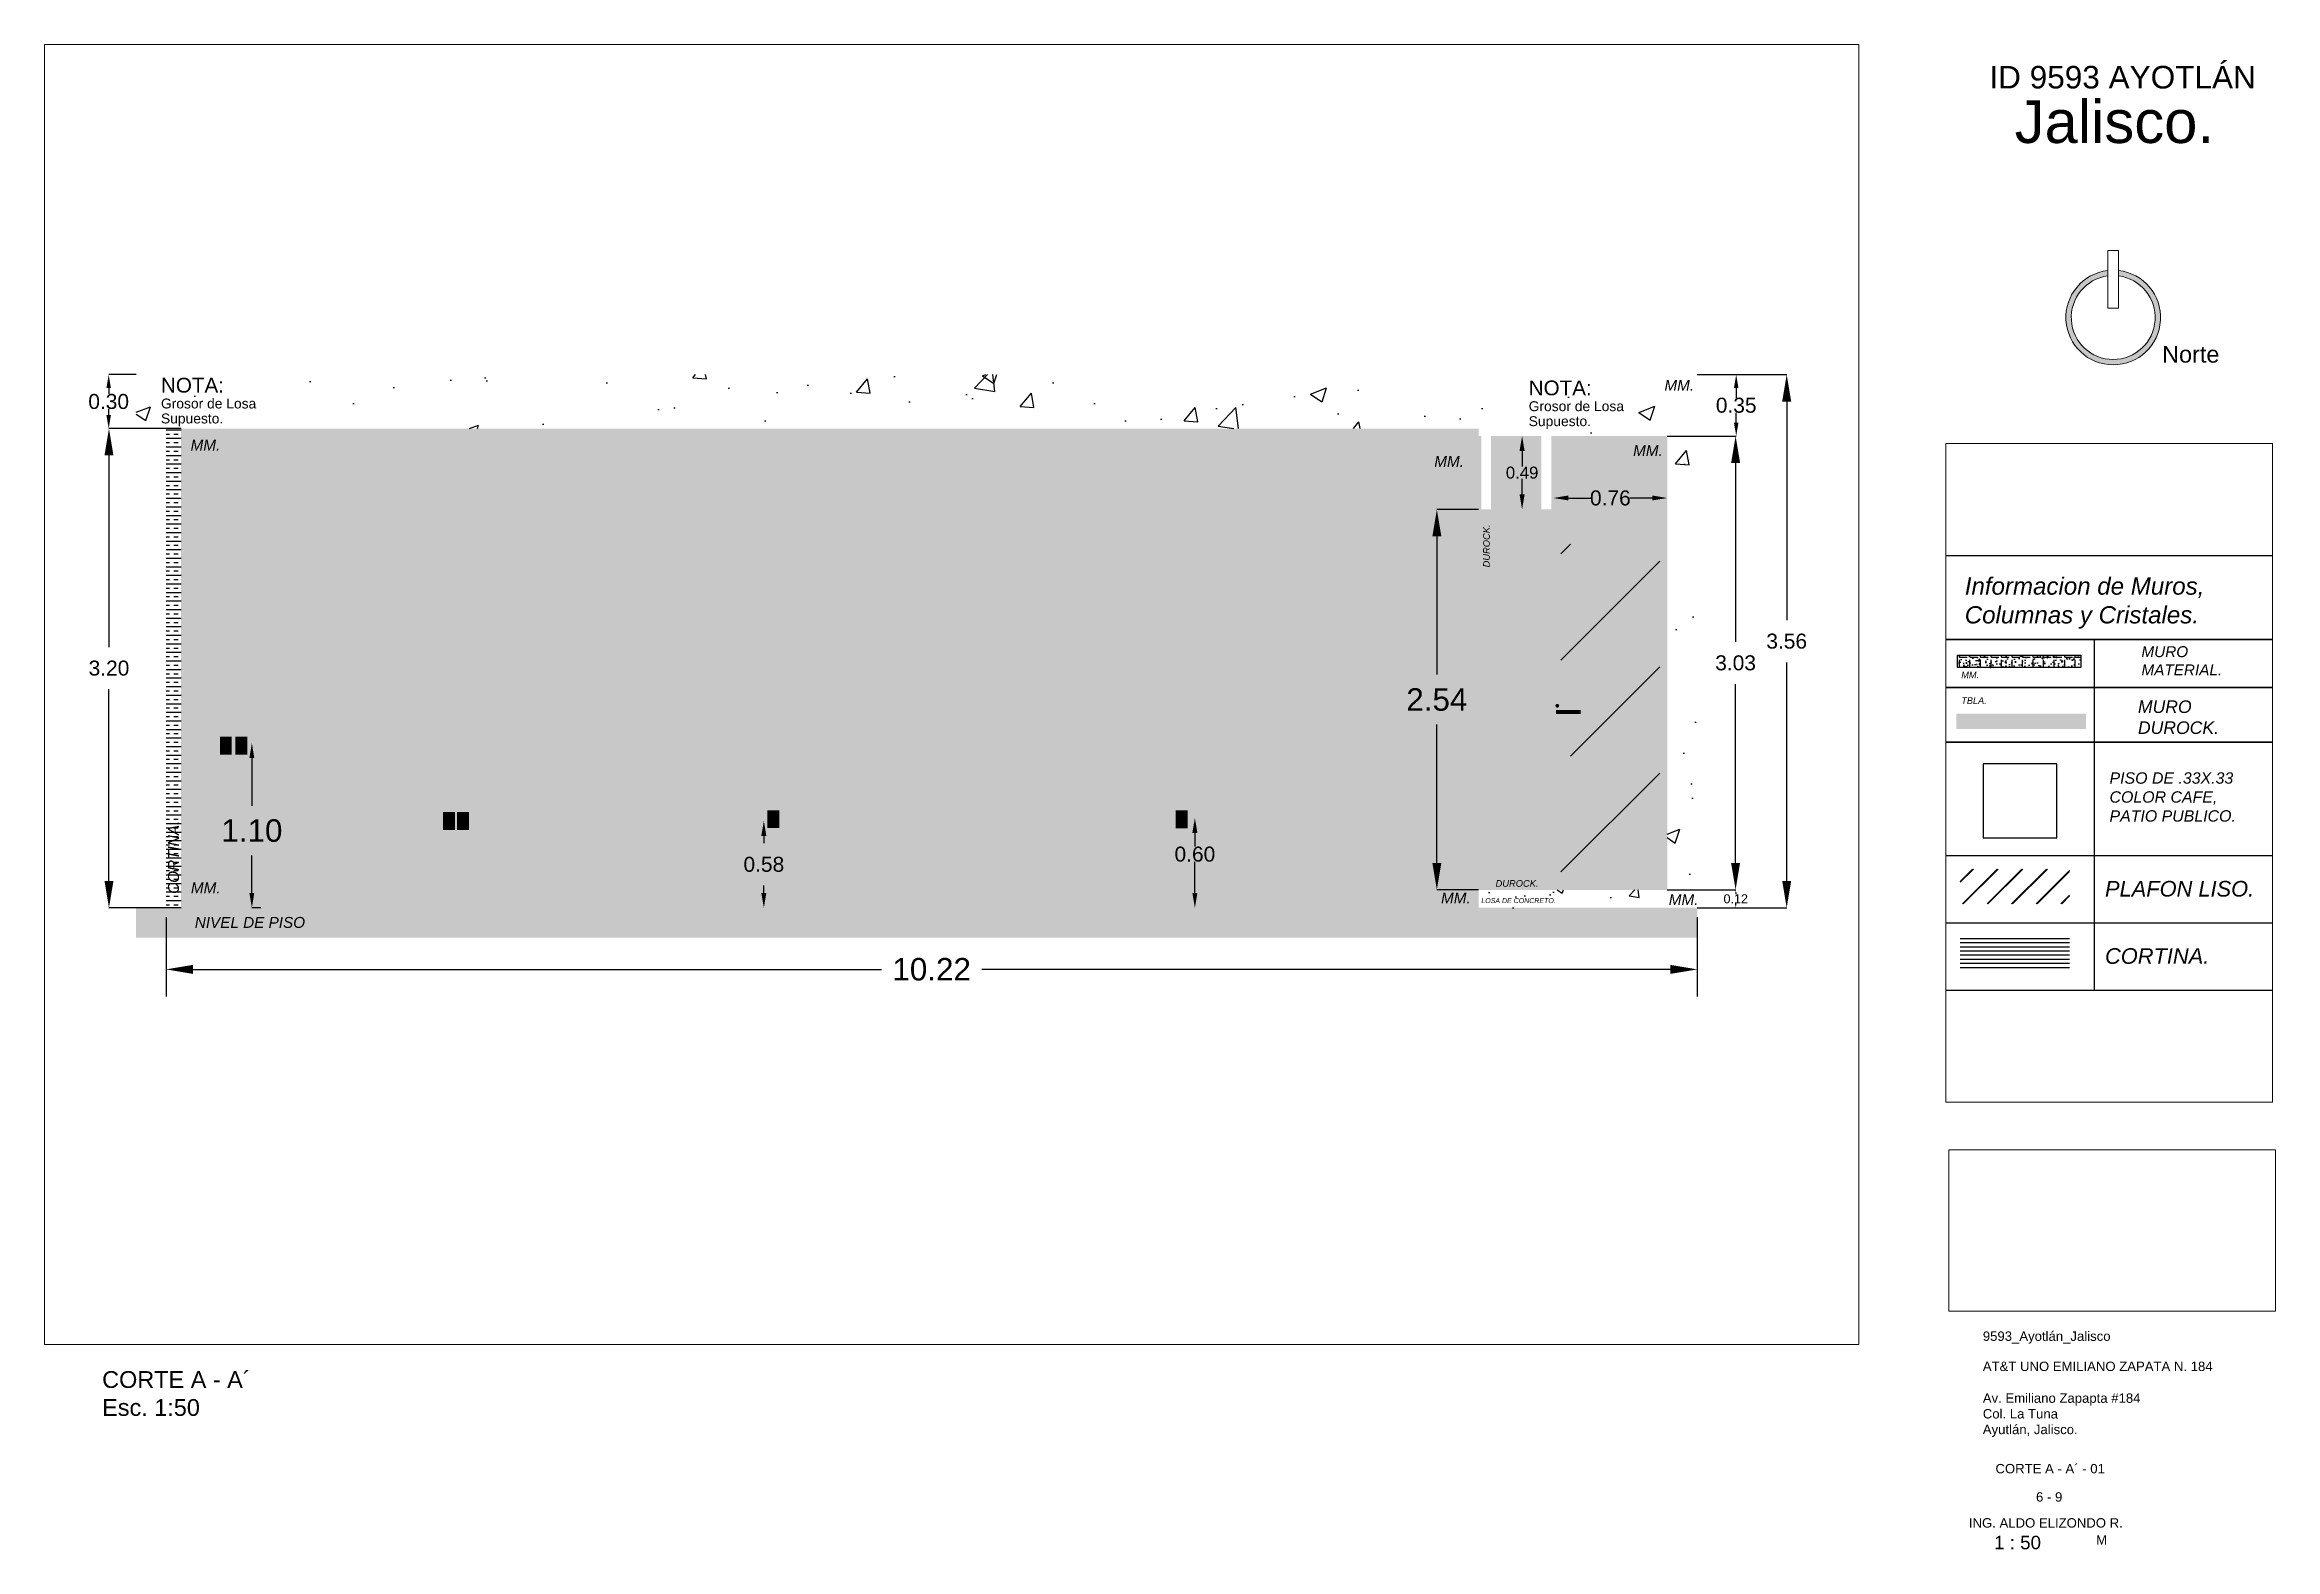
# Paper-space layout 'ARQ-06' of a CAD drawing. Header units: millimetres. Extents: x 82.4 to 165.5, y 72 to 128.1.
# The model-space entities are those that its viewports show. They can reach past a viewport. Long polylines and large blocks are cut down to what shows.
import ezdxf

# ---------------------------------------------------------------- set-up
doc = ezdxf.new("R2010")
doc.units = ezdxf.units.MM
for name, color, linetype in [('CUADRO IMFORMATIVO', 93, 'Continuous'), ('MEDIDAS.', 75, 'Continuous'), ('MUROS ACABADO.', 60, 'Continuous')]:
    doc.layers.add(name, color=color, linetype=linetype)
doc.layers.add('MURO DUROCK', color=61, linetype='Continuous', lineweight=25)
doc.layers.add('SOLAPA', color=250, linetype='Continuous', lineweight=18)
doc.styles.get("Standard").update_dxf_attribs({"font": 'arial.ttf'})
doc.dimstyles.get("Standard").update_dxf_attribs({"dimtxt": 0.15, "dimasz": 0.18, "dimexe": 0.18, "dimexo": 0.0625, "dimgap": 0.09, "dimtad": 0, "dimtih": 1, "dimtoh": 1, "dimzin": 0, "dimdsep": 46, "dimtxsty": 'Standard', "dimblk2": 'ARCHTICK', "dimcen": 0.09, "dimadec": 0, "dimazin": 0, "dimtfac": 1, "dimtofl": 0, "dimtmove": 0, "dimatfit": 3, "dimfxl": 1, "dimtolj": 1, "dimtzin": 0, "dimarcsym": 0})

# ---------------------------------------------------------------- blocks, each defined once
blk = doc.blocks.new('*D201')
at = {"layer": 'Defpoints', "color": 0, "transparency": 16777216}
for p in [(11004.152, 3811.889), (11004.152, 3808.329), (11004.749, 3808.329)]:
    blk.add_point(p, dxfattribs=at)
at = {"layer": 'MEDIDAS.', "color": 0, "lineweight": -2, "transparency": 16777216}
for p, q in [((11004.152, 3811.889), (11004.749, 3811.889)), ((11004.749, 3811.709), (11004.749, 3810.25)), ((11004.749, 3808.509), (11004.749, 3809.968)), ((11004.152, 3808.329), (11004.749, 3808.329))]:
    blk.add_line(p, q, dxfattribs=at)
at = {"layer": 'MEDIDAS.', "color": 0, "transparency": 16777216}
for points in [[(11004.719, 3811.709), (11004.779, 3811.709), (11004.749, 3811.889)], [(11004.719, 3808.509), (11004.779, 3808.509), (11004.749, 3808.329)]]:
    blk.add_solid(points, dxfattribs=at)
at = {"layer": 'MEDIDAS.', "color": 0, "transparency": 16777216, "insert": (11004.749, 3810.109), "char_height": 0.1, "attachment_point": 5}
blk.add_mtext('\\A1;3.56', dxfattribs=at)
blk = doc.blocks.new('_ArchTick')
at = {"color": 0, "linetype": 'ByBlock', "const_width": 0.15}
blk.add_lwpolyline([(-0.5, -0.5), (0.5, 0.5)], dxfattribs=at)
blk = doc.blocks.new('*D202')
at = {"layer": 'Defpoints', "color": 0, "transparency": 16777216}
for p in [(11004.152, 3811.889), (11004.152, 3811.479), (11004.412, 3811.479)]:
    blk.add_point(p, dxfattribs=at)
at = {"layer": 'MEDIDAS.', "color": 0, "lineweight": -2, "transparency": 16777216}
for p, q in [((11004.152, 3811.889), (11004.412, 3811.889)), ((11004.412, 3811.799), (11004.412, 3811.735)), ((11004.412, 3811.569), (11004.412, 3811.633)), ((11004.152, 3811.479), (11004.412, 3811.479))]:
    blk.add_line(p, q, dxfattribs=at)
at = {"layer": 'MEDIDAS.', "color": 0, "transparency": 16777216}
for points in [[(11004.397, 3811.799), (11004.427, 3811.799), (11004.412, 3811.889)], [(11004.397, 3811.569), (11004.427, 3811.569), (11004.412, 3811.479)]]:
    blk.add_solid(points, dxfattribs=at)
at = {"layer": 'MEDIDAS.', "color": 0, "transparency": 16777216, "insert": (11004.412, 3811.684), "char_height": 0.1, "attachment_point": 5}
blk.add_mtext('\\A1;0.35', dxfattribs=at)
blk = doc.blocks.new('*D203')
at = {"layer": 'Defpoints', "color": 0, "transparency": 16777216}
for p in [(10993.732, 3811.889), (10993.549, 3811.529), (10993.732, 3811.529)]:
    blk.add_point(p, dxfattribs=at)
at = {"layer": 'MEDIDAS.', "color": 0, "lineweight": -2, "transparency": 16777216}
for p, q in [((10993.732, 3811.889), (10993.549, 3811.889)), ((10993.549, 3811.799), (10993.549, 3811.76)), ((10993.549, 3811.619), (10993.549, 3811.658)), ((10993.732, 3811.529), (10993.549, 3811.529))]:
    blk.add_line(p, q, dxfattribs=at)
at = {"layer": 'MEDIDAS.', "color": 0, "transparency": 16777216}
for points in [[(10993.534, 3811.799), (10993.564, 3811.799), (10993.549, 3811.889)], [(10993.534, 3811.619), (10993.564, 3811.619), (10993.549, 3811.529)]]:
    blk.add_solid(points, dxfattribs=at)
at = {"layer": 'MEDIDAS.', "color": 0, "transparency": 16777216, "insert": (10993.549, 3811.709), "char_height": 0.1, "attachment_point": 5}
blk.add_mtext('\\A1;0.30', dxfattribs=at)
blk = doc.blocks.new('*D204')
at = {"layer": 'Defpoints', "color": 0, "transparency": 16777216}
for p in [(11003.952, 3811.479), (11003.952, 3808.449), (11004.408, 3808.449)]:
    blk.add_point(p, dxfattribs=at)
at = {"layer": 'MEDIDAS.', "color": 0, "lineweight": -2, "transparency": 16777216}
for p, q in [((11003.952, 3811.479), (11004.408, 3811.479)), ((11004.408, 3811.299), (11004.408, 3810.105)), ((11004.408, 3808.629), (11004.408, 3809.823)), ((11003.952, 3808.449), (11004.408, 3808.449))]:
    blk.add_line(p, q, dxfattribs=at)
at = {"layer": 'MEDIDAS.', "color": 0, "transparency": 16777216}
for points in [[(11004.378, 3811.299), (11004.438, 3811.299), (11004.408, 3811.479)], [(11004.378, 3808.629), (11004.438, 3808.629), (11004.408, 3808.449)]]:
    blk.add_solid(points, dxfattribs=at)
at = {"layer": 'MEDIDAS.', "color": 0, "transparency": 16777216, "insert": (11004.408, 3809.964), "char_height": 0.1, "attachment_point": 5}
blk.add_mtext('\\A1;3.03', dxfattribs=at)
blk = doc.blocks.new('*D205')
at = {"layer": 'Defpoints', "color": 0, "transparency": 16777216}
for p in [(10994.032, 3811.529), (10993.551, 3808.329), (10994.032, 3808.329)]:
    blk.add_point(p, dxfattribs=at)
at = {"layer": 'MEDIDAS.', "color": 0, "lineweight": -2, "transparency": 16777216}
for p, q in [((10994.032, 3811.529), (10993.551, 3811.529)), ((10993.551, 3811.349), (10993.551, 3810.07)), ((10993.551, 3808.509), (10993.551, 3809.788)), ((10994.032, 3808.329), (10993.551, 3808.329))]:
    blk.add_line(p, q, dxfattribs=at)
at = {"layer": 'MEDIDAS.', "color": 0, "transparency": 16777216}
for points in [[(10993.521, 3811.349), (10993.581, 3811.349), (10993.551, 3811.529)], [(10993.521, 3808.509), (10993.581, 3808.509), (10993.551, 3808.329)]]:
    blk.add_solid(points, dxfattribs=at)
at = {"layer": 'MEDIDAS.', "color": 0, "transparency": 16777216, "insert": (10993.551, 3809.929), "char_height": 0.1, "attachment_point": 5}
blk.add_mtext('\\A1;3.20', dxfattribs=at)
blk = doc.blocks.new('*D206')
at = {"layer": 'Defpoints', "color": 0, "transparency": 16777216}
for p in [(11004.152, 3808.449), (11004.152, 3808.329), (11004.409, 3808.329)]:
    blk.add_point(p, dxfattribs=at)
at = {"layer": 'MEDIDAS.', "color": 0, "lineweight": -2, "transparency": 16777216}
for p, q in [((11004.152, 3808.449), (11004.409, 3808.449)), ((11004.409, 3808.429), (11004.409, 3808.42)), ((11004.152, 3808.329), (11004.409, 3808.329)), ((11004.409, 3808.349), (11004.409, 3808.358))]:
    blk.add_line(p, q, dxfattribs=at)
at = {"layer": 'MEDIDAS.', "color": 0, "transparency": 16777216}
for points in [[(11004.406, 3808.429), (11004.413, 3808.429), (11004.409, 3808.449)], [(11004.406, 3808.349), (11004.413, 3808.349), (11004.409, 3808.329)]]:
    blk.add_solid(points, dxfattribs=at)
at = {"layer": 'MEDIDAS.', "color": 0, "transparency": 16777216, "insert": (11004.409, 3808.389), "char_height": 0.06, "attachment_point": 5}
blk.add_mtext('\\A1;0.12', dxfattribs=at)
blk = doc.blocks.new('*D209')
at = {"layer": 'Defpoints', "color": 0, "transparency": 16777216}
for p in [(10993.932, 3808.329), (11004.152, 3808.329), (11004.152, 3807.918)]:
    blk.add_point(p, dxfattribs=at)
at = {"layer": 'MEDIDAS.', "color": 0, "lineweight": -2, "transparency": 16777216}
for p, q in [((10993.932, 3808.267), (10993.932, 3807.738)), ((11004.152, 3808.267), (11004.152, 3807.738)), ((10994.112, 3807.918), (10998.707, 3807.918)), ((11003.972, 3807.918), (10999.377, 3807.918))]:
    blk.add_line(p, q, dxfattribs=at)
at = {"layer": 'MEDIDAS.', "color": 0, "transparency": 16777216}
for points in [[(10994.112, 3807.948), (10994.112, 3807.888), (10993.932, 3807.918)], [(11003.972, 3807.948), (11003.972, 3807.888), (11004.152, 3807.918)]]:
    blk.add_solid(points, dxfattribs=at)
at = {"layer": 'MEDIDAS.', "color": 0, "transparency": 16777216, "insert": (10999.042, 3807.918), "char_height": 0.15, "attachment_point": 5}
blk.add_mtext('\\A1;10.22', dxfattribs=at)
blk = doc.blocks.new('*D211')
at = {"layer": 'Defpoints', "color": 0, "transparency": 16777216}
for p in [(11002.692, 3810.989), (11002.414, 3808.449), (11002.692, 3808.449)]:
    blk.add_point(p, dxfattribs=at)
at = {"layer": 'MEDIDAS.', "color": 0, "lineweight": -2, "transparency": 16777216}
for p, q in [((11002.692, 3810.989), (11002.414, 3810.989)), ((11002.414, 3810.809), (11002.414, 3809.886)), ((11002.414, 3808.629), (11002.414, 3809.553)), ((11002.692, 3808.449), (11002.414, 3808.449))]:
    blk.add_line(p, q, dxfattribs=at)
at = {"layer": 'MEDIDAS.', "color": 0, "transparency": 16777216}
for points in [[(11002.384, 3810.809), (11002.444, 3810.809), (11002.414, 3810.989)], [(11002.384, 3808.629), (11002.444, 3808.629), (11002.414, 3808.449)]]:
    blk.add_solid(points, dxfattribs=at)
at = {"layer": 'MEDIDAS.', "color": 0, "transparency": 16777216, "insert": (11002.414, 3809.719), "char_height": 0.15, "attachment_point": 5}
blk.add_mtext('\\A1;2.54', dxfattribs=at)
blk = doc.blocks.new('*D213')
at = {"layer": 'Defpoints', "color": 0, "transparency": 16777216}
for p in [(11002.983, 3811.479), (11002.983, 3811.479), (11002.983, 3810.989)]:
    blk.add_point(p, dxfattribs=at)
at = {"layer": 'MEDIDAS.', "color": 0, "lineweight": -2, "transparency": 16777216}
for p, q in [((11002.983, 3811.379), (11002.983, 3811.275)), ((11002.983, 3811.089), (11002.983, 3811.193))]:
    blk.add_line(p, q, dxfattribs=at)
at = {"layer": 'MEDIDAS.', "color": 0, "transparency": 16777216}
for points in [[(11002.966, 3811.379), (11003, 3811.379), (11002.983, 3811.479)], [(11002.966, 3811.089), (11003, 3811.089), (11002.983, 3810.989)]]:
    blk.add_solid(points, dxfattribs=at)
at = {"layer": 'MEDIDAS.', "color": 0, "transparency": 16777216, "insert": (11002.983, 3811.234), "char_height": 0.08, "attachment_point": 5}
blk.add_mtext('\\A1;0.49', dxfattribs=at)
blk = doc.blocks.new('*D215')
at = {"layer": 'Defpoints', "color": 0, "transparency": 16777216}
for p in [(11003.192, 3811.065), (11003.952, 3811.065), (11003.952, 3811.065)]:
    blk.add_point(p, dxfattribs=at)
at = {"layer": 'MEDIDAS.', "color": 0, "lineweight": -2, "transparency": 16777216}
for p, q in [((11003.292, 3811.065), (11003.442, 3811.065)), ((11003.852, 3811.065), (11003.702, 3811.065))]:
    blk.add_line(p, q, dxfattribs=at)
at = {"layer": 'MEDIDAS.', "color": 0, "transparency": 16777216}
for points in [[(11003.292, 3811.082), (11003.292, 3811.049), (11003.192, 3811.065)], [(11003.852, 3811.082), (11003.852, 3811.049), (11003.952, 3811.065)]]:
    blk.add_solid(points, dxfattribs=at)
at = {"layer": 'MEDIDAS.', "color": 0, "transparency": 16777216, "insert": (11003.572, 3811.065), "char_height": 0.1, "attachment_point": 5}
blk.add_mtext('\\A1;0.76', dxfattribs=at)
blk = doc.blocks.new('*D217')
at = {"layer": 'Defpoints', "color": 0, "transparency": 16777216}
for p in [(10994.505, 3809.429), (10994.505, 3809.429), (10994.565, 3808.329)]:
    blk.add_point(p, dxfattribs=at)
at = {"layer": 'MEDIDAS.', "color": 0, "lineweight": -2, "transparency": 16777216}
for p, q in [((10994.505, 3809.329), (10994.505, 3809.011)), ((10994.505, 3808.429), (10994.505, 3808.678)), ((10994.565, 3808.329), (10994.505, 3808.329))]:
    blk.add_line(p, q, dxfattribs=at)
at = {"layer": 'MEDIDAS.', "color": 0, "transparency": 16777216}
for points in [[(10994.488, 3809.329), (10994.521, 3809.329), (10994.505, 3809.429)], [(10994.488, 3808.429), (10994.521, 3808.429), (10994.505, 3808.329)]]:
    blk.add_solid(points, dxfattribs=at)
at = {"layer": 'MEDIDAS.', "color": 0, "transparency": 16777216, "insert": (10994.505, 3808.844), "char_height": 0.15, "attachment_point": 5}
blk.add_mtext('\\A1;1.10', dxfattribs=at)
blk = doc.blocks.new('*D220')
at = {"layer": 'Defpoints', "color": 0, "transparency": 16777216}
for p in [(11000.799, 3808.929), (11000.799, 3808.929), (11000.799, 3808.329)]:
    blk.add_point(p, dxfattribs=at)
at = {"layer": 'MEDIDAS.', "color": 0, "lineweight": -2, "transparency": 16777216}
for p, q in [((11000.799, 3808.829), (11000.799, 3808.738)), ((11000.799, 3808.429), (11000.799, 3808.636))]:
    blk.add_line(p, q, dxfattribs=at)
at = {"layer": 'MEDIDAS.', "color": 0, "transparency": 16777216}
for points in [[(11000.782, 3808.829), (11000.816, 3808.829), (11000.799, 3808.929)], [(11000.782, 3808.429), (11000.816, 3808.429), (11000.799, 3808.329)]]:
    blk.add_solid(points, dxfattribs=at)
at = {"layer": 'MEDIDAS.', "color": 0, "transparency": 16777216, "insert": (11000.799, 3808.687), "char_height": 0.1, "attachment_point": 5}
blk.add_mtext('\\A1;0.60', dxfattribs=at)
blk = doc.blocks.new('*D221')
at = {"layer": 'Defpoints', "color": 0, "transparency": 16777216}
for p in [(10997.922, 3808.909), (10997.922, 3808.909), (10997.922, 3808.329)]:
    blk.add_point(p, dxfattribs=at)
at = {"layer": 'MEDIDAS.', "color": 0, "lineweight": -2, "transparency": 16777216}
for p, q in [((10997.922, 3808.809), (10997.922, 3808.76)), ((10997.922, 3808.429), (10997.922, 3808.478))]:
    blk.add_line(p, q, dxfattribs=at)
at = {"layer": 'MEDIDAS.', "color": 0, "transparency": 16777216}
for points in [[(10997.905, 3808.809), (10997.939, 3808.809), (10997.922, 3808.909)], [(10997.905, 3808.429), (10997.939, 3808.429), (10997.922, 3808.329)]]:
    blk.add_solid(points, dxfattribs=at)
at = {"layer": 'MEDIDAS.', "color": 0, "transparency": 16777216, "insert": (10997.922, 3808.619), "char_height": 0.1, "attachment_point": 5}
blk.add_mtext('\\A1;0.58', dxfattribs=at)

msp = doc.modelspace()

# ---------------------------------------------------------------- hatches: boundary and pattern name
at = {"layer": 'CUADRO IMFORMATIVO'}
h = msp.add_hatch(dxfattribs=at)
h.set_pattern_fill('ANGLE', color=151, scale=0.010385)
h.set_pattern_definition([(0, (-11794.835896, -4063.511164), (0, 0.07254180236), [0.05275767444, -0.01978412792]), (90, (-11794.835896, -4063.511164), (-0.07254180236, 4e-18), [0.05275767444, -0.01978412792])])
h.paths.add_polyline_path([(10996.895, 3821.204), (10996.895, 3821.287), (10996.043, 3821.287), (10996.043, 3821.204)])
h = msp.add_hatch(dxfattribs=at)
h.set_pattern_fill('AR-CONC', color=50, scale=0.0005)
h.paths.add_polyline_path([(10996.043, 3821.204), (10996.043, 3821.287), (10996.895, 3821.287), (10996.895, 3821.204)])
h = msp.add_hatch(color=52, dxfattribs=at)
h.dxf.hatch_style = 1
h.paths.add_polyline_path([(10996.929, 3820.778), (10996.929, 3820.885), (10996.035, 3820.885), (10996.035, 3820.778)])
h = msp.add_hatch(dxfattribs=at)
h.set_pattern_fill('JIS_LC_20A', color=71, scale=0.006)
h.set_pattern_definition([(45, (26.15879, 1.55825), (-0.0848528137, 0.0848528137), []), (45, (26.16479, 1.55825), (-0.0848528137, 0.0848528137), [])])
h.paths.add_polyline_path([(10996.063, 3819.813), (10996.817, 3819.813), (10996.817, 3819.573), (10996.063, 3819.573)])
h = msp.add_hatch(dxfattribs=at)
h.set_pattern_fill('LINE', color=86, scale=0.009)
h.paths.add_polyline_path([(10996.063, 3819.349), (10996.817, 3819.349), (10996.817, 3819.109), (10996.063, 3819.109)])
at = {"layer": 'MURO DUROCK'}
h = msp.add_hatch(color=30, dxfattribs=at)
h.dxf.hatch_style = 1
h.paths.add_polyline_path([(11002.792, 3808.449), (11002.692, 3808.449), (11002.692, 3810.989), (11002.792, 3810.989)])
h = msp.add_hatch(color=30, dxfattribs=at)
h.dxf.hatch_style = 1
h.paths.add_polyline_path([(11003.192, 3808.449), (11002.792, 3808.449), (11002.792, 3810.989), (11003.192, 3810.989)])
at = {"layer": 'MUROS ACABADO.'}
h = msp.add_hatch(dxfattribs=at)
h.set_pattern_fill('AR-CONC', color=50, scale=0.006)
h.set_pattern_definition([(50, (10960.8372, 3730.4821), (1.093108, -0.0956345), [0.1143, -1.2573]), (355, (10960.8372, 3730.4821), (-0.21146, 1.146341), [0.09144, -1.005844]), (100.4514, (10960.9283, 3730.4741), (0.881647, 1.050707), [0.09714, -1.068541]), (46.1842, (10960.8372, 3730.7869), (1.626474, -0.252254), [0.17145, -1.88595]), (96.6356, (10960.9727, 3730.7659), (1.424425, 1.484557), [0.14571, -1.602814]), (351.1842, (10960.8372, 3730.7869), (1.424425, 1.484557), [0.13716, -1.508758]), (21, (10960.9896, 3730.7107), (0.909686, -0.613591), [0.1143, -1.2573]), (326, (10960.9896, 3730.7107), (0.370812, 1.105128), [0.09144, -1.00584]), (71.4514, (10961.0654, 3730.6596), (1.280499, 0.491537), [0.09714, -1.06854]), (37.5, (10960.8372, 3730.4821), (0.0185316, 0.5073302), [0, -0.993648, 0, -1.02108, 0, -1.00965]), (7.5, (10960.8372, 3730.4821), (0.400918, 0.6010834), [0, -0.582168, 0, -0.970788, 0, -0.38481]), (327.5, (10960.49734, 3730.4821), (0.8135436, -0.0343725), [0, -0.381, 0, -1.18872, 0, -1.57734]), (317.5, (10960.34494, 3730.4821), (0.888775, 0.152559), [0, -0.4953, 0, -0.789432, 0, -1.12014])])
h.paths.add_polyline_path([(11003.952, 3811.479), (11003.952, 3808.329), (11004.152, 3808.329), (11004.152, 3811.889), (10993.732, 3811.889), (10993.732, 3811.589), (10993.732, 3811.529), (11002.692, 3811.529), (11002.692, 3811.479)])
h = msp.add_hatch(dxfattribs=at)
h.set_pattern_fill('TRANS', color=254, scale=0.009)
h.set_pattern_definition([(0, (10960.83719, 3730.482114), (0, 0.05715), []), (0, (10960.83719, 3730.51069), (0, 0.05715), [0.028575, -0.028575])])
h.paths.add_polyline_path([(10993.932, 3811.529), (10994.032, 3811.529), (10994.032, 3808.329), (10993.932, 3808.329)])
h = msp.add_hatch(color=253, dxfattribs=at)
h.dxf.hatch_style = 1
h.paths.add_polyline_path([(10994.032, 3811.529), (10994.032, 3808.329), (11002.692, 3808.329), (11002.692, 3810.989), (11002.71, 3810.989), (11002.71, 3811.479), (11002.692, 3811.479), (11002.692, 3811.529)])
h = msp.add_hatch(color=253, dxfattribs=at)
h.dxf.hatch_style = 1
h.paths.add_polyline_path([(11002.776, 3811.479), (11003.112, 3811.479), (11003.112, 3810.989), (11002.776, 3810.989)])
h = msp.add_hatch(color=253, dxfattribs=at)
h.dxf.hatch_style = 1
h.paths.add_polyline_path([(11003.178, 3811.479), (11003.178, 3810.989), (11003.192, 3810.989), (11003.192, 3808.449), (11003.952, 3808.449), (11003.952, 3811.479)])
h = msp.add_hatch(color=254, dxfattribs=at)
h.dxf.hatch_style = 1
h.paths.add_polyline_path([(11003.192, 3810.989), (11003.952, 3810.989), (11003.952, 3808.449), (11003.192, 3808.449)])
h = msp.add_hatch(dxfattribs=at)
h.set_pattern_fill('JIS_STN_1E', color=140)
h.set_pattern_definition([(45, (10962.6488, 3728.3779), (-0.707107, 0.707107), []), (45, (10963.3538, 3728.3779), (-0.707107, 0.707107), [1, -0.5])])
h.paths.add_polyline_path([(11003.242, 3810.939), (11003.902, 3810.939), (11003.902, 3808.499), (11003.242, 3808.499)])
h = msp.add_hatch(color=250, dxfattribs=at)
h.dxf.hatch_style = 1
edge = h.paths.add_edge_path()
edge.add_arc((11003.218, 3809.678), 0.0125, 0, 360)
h = msp.add_hatch(color=254, dxfattribs=at)
h.dxf.hatch_style = 1
h.paths.add_polyline_path([(11003.209, 3809.649), (11003.373, 3809.649), (11003.373, 3809.623), (11003.209, 3809.623)])
h = msp.add_hatch(color=40, dxfattribs=at)
h.dxf.hatch_style = 1
h.paths.add_polyline_path([(10994.291, 3809.471), (10994.291, 3809.351), (10994.371, 3809.351), (10994.371, 3809.471)])
h = msp.add_hatch(color=254, dxfattribs=at)
h.dxf.hatch_style = 1
h.paths.add_polyline_path([(10994.306, 3809.457), (10994.355, 3809.457), (10994.355, 3809.429), (10994.306, 3809.429)])
h.paths.add_polyline_path([(10994.306, 3809.395), (10994.355, 3809.395), (10994.355, 3809.367), (10994.306, 3809.367)])
h = msp.add_hatch(color=40, dxfattribs=at)
h.dxf.hatch_style = 1
h.paths.add_polyline_path([(10994.395, 3809.471), (10994.395, 3809.351), (10994.475, 3809.351), (10994.475, 3809.471)])
h = msp.add_hatch(color=254, dxfattribs=at)
h.dxf.hatch_style = 1
h.paths.add_polyline_path([(10994.41, 3809.457), (10994.459, 3809.457), (10994.459, 3809.429), (10994.41, 3809.429)])
h.paths.add_polyline_path([(10994.41, 3809.395), (10994.459, 3809.395), (10994.459, 3809.367), (10994.41, 3809.367)])
h = msp.add_hatch(color=40, dxfattribs=at)
h.dxf.hatch_style = 1
h.paths.add_polyline_path([(10995.781, 3808.969), (10995.781, 3808.849), (10995.861, 3808.849), (10995.861, 3808.969)])
h = msp.add_hatch(color=254, dxfattribs=at)
h.dxf.hatch_style = 1
h.paths.add_polyline_path([(10995.801, 3808.949), (10995.801, 3808.869), (10995.841, 3808.869), (10995.841, 3808.949)])
h = msp.add_hatch(color=253, dxfattribs=at)
h.dxf.hatch_style = 1
h.paths.add_polyline_path([(10995.827, 3808.94), (10995.831, 3808.94), (10995.831, 3808.918), (10995.827, 3808.918)])
h.paths.add_polyline_path([(10995.81, 3808.94), (10995.815, 3808.94), (10995.815, 3808.918), (10995.81, 3808.918)])
h.paths.add_polyline_path([(10995.81, 3808.9), (10995.815, 3808.9), (10995.815, 3808.878), (10995.81, 3808.878)])
h.paths.add_polyline_path([(10995.827, 3808.9), (10995.831, 3808.9), (10995.831, 3808.878), (10995.827, 3808.878)])
h = msp.add_hatch(color=40, dxfattribs=at)
h.dxf.hatch_style = 1
h.paths.add_polyline_path([(10995.873, 3808.969), (10995.873, 3808.849), (10995.953, 3808.849), (10995.953, 3808.969)])
h = msp.add_hatch(color=253, dxfattribs=at)
h.dxf.hatch_style = 1
h.paths.add_polyline_path([(10995.903, 3808.919), (10995.903, 3808.899), (10995.923, 3808.899), (10995.923, 3808.919)])
h = msp.add_hatch(color=40, dxfattribs=at)
h.dxf.hatch_style = 1
h.paths.add_polyline_path([(10997.946, 3808.981), (10997.946, 3808.861), (10998.026, 3808.861), (10998.026, 3808.981)])
h = msp.add_hatch(color=254, dxfattribs=at)
h.dxf.hatch_style = 1
h.paths.add_polyline_path([(10997.966, 3808.961), (10997.966, 3808.881), (10998.006, 3808.881), (10998.006, 3808.961)])
h = msp.add_hatch(color=253, dxfattribs=at)
h.dxf.hatch_style = 1
h.paths.add_polyline_path([(10997.992, 3808.952), (10997.996, 3808.952), (10997.996, 3808.93), (10997.992, 3808.93)])
h.paths.add_polyline_path([(10997.975, 3808.952), (10997.98, 3808.952), (10997.98, 3808.93), (10997.975, 3808.93)])
h.paths.add_polyline_path([(10997.975, 3808.912), (10997.98, 3808.912), (10997.98, 3808.89), (10997.975, 3808.89)])
h.paths.add_polyline_path([(10997.992, 3808.912), (10997.996, 3808.912), (10997.996, 3808.89), (10997.992, 3808.89)])
h = msp.add_hatch(color=40, dxfattribs=at)
h.dxf.hatch_style = 1
h.paths.add_polyline_path([(11000.671, 3808.98), (11000.671, 3808.86), (11000.751, 3808.86), (11000.751, 3808.98)])
h = msp.add_hatch(color=254, dxfattribs=at)
h.dxf.hatch_style = 1
h.paths.add_polyline_path([(11000.691, 3808.96), (11000.691, 3808.88), (11000.731, 3808.88), (11000.731, 3808.96)])
h = msp.add_hatch(color=253, dxfattribs=at)
h.dxf.hatch_style = 1
h.paths.add_polyline_path([(11000.717, 3808.951), (11000.721, 3808.951), (11000.721, 3808.929), (11000.717, 3808.929)])
h.paths.add_polyline_path([(11000.7, 3808.951), (11000.705, 3808.951), (11000.705, 3808.929), (11000.7, 3808.929)])
h.paths.add_polyline_path([(11000.7, 3808.911), (11000.705, 3808.911), (11000.705, 3808.89), (11000.7, 3808.89)])
h.paths.add_polyline_path([(11000.717, 3808.911), (11000.721, 3808.911), (11000.721, 3808.89), (11000.717, 3808.89)])
h = msp.add_hatch(dxfattribs=at)
h.set_pattern_fill('AR-CONC', color=50, scale=0.003)
h.set_pattern_definition([(50, (10960.8372, 3730.4821), (0.546554, -0.0478173), [0.05715, -0.62865]), (355, (10960.8372, 3730.4821), (-0.1057303, 0.5731705), [0.04572, -0.5029218]), (100.45144, (10960.88274, 3730.47813), (0.4408237, 0.5253533), [0.04857, -0.5342707]), (46.1842, (10960.8372, 3730.6345), (0.813237, -0.126127), [0.085725, -0.942975]), (96.6356, (10960.90496, 3730.624), (0.7122124, 0.7422784), [0.072855, -0.801407]), (351.1842, (10960.8372, 3730.6345), (0.7122124, 0.742278), [0.06858, -0.754379]), (21, (10960.9134, 3730.5964), (0.4548432, -0.3067956), [0.05715, -0.62865]), (326, (10960.9134, 3730.5964), (0.185406, 0.552564), [0.04572, -0.50292]), (71.45144, (10960.9513, 3730.57085), (0.6402493, 0.2457683), [0.04857, -0.5342698]), (37.5, (10960.8372, 3730.48211), (0.0092658, 0.2536651), [0, -0.496824, 0, -0.51054, 0, -0.504825]), (7.5, (10960.8372, 3730.48211), (0.200459, 0.3005417), [0, -0.291084, 0, -0.485394, 0, -0.192405]), (327.5, (10960.66726, 3730.48211), (0.4067718, -0.01718623), [0, -0.1905, 0, -0.59436, 0, -0.78867]), (317.5, (10960.59106, 3730.4821), (0.4443875, 0.0762795), [0, -0.24765, 0, -0.394716, 0, -0.56007])])
h.paths.add_polyline_path([(11002.692, 3808.329), (11002.692, 3808.449), (11003.952, 3808.449), (11003.952, 3808.329)])
h = msp.add_hatch(color=250, dxfattribs=at)
h.dxf.hatch_style = 1
h.paths.add_polyline_path([(10993.732, 3808.329), (10993.732, 3808.129), (11004.152, 3808.129), (11004.152, 3808.329)])

# ---------------------------------------------------------------- linework, layer by layer
at = {"layer": 'CUADRO IMFORMATIVO'}
for p, q in [((10998.248, 3821.973), (10995.94, 3821.973)), ((10995.94, 3821.397), (10998.248, 3821.397)), ((10995.94, 3821.397), (10998.248, 3821.397)), ((10998.248, 3821.397), (10995.94, 3821.397)), ((10996.985, 3821.397), (10996.985, 3820.689)), ((10995.94, 3821.065), (10998.248, 3821.065)), ((10998.248, 3821.065), (10995.94, 3821.065)), ((10996.985, 3821.004), (10996.985, 3819.44)), ((10995.94, 3820.689), (10998.248, 3820.689)), ((10998.248, 3820.689), (10995.94, 3820.689)), ((10996.985, 3820.54), (10996.985, 3818.976)), ((10998.248, 3819.904), (10995.94, 3819.904)), ((10998.248, 3819.904), (10995.94, 3819.904)), ((10998.248, 3819.44), (10995.94, 3819.44)), ((10998.248, 3819.44), (10995.94, 3819.44)), ((10998.248, 3818.976), (10995.94, 3818.976))]:
    msp.add_line(p, q, dxfattribs=at)
at = {"layer": 'CUADRO IMFORMATIVO', "color": 60}
msp.add_lwpolyline([(10996.043, 3821.204), (10996.043, 3821.287), (10996.895, 3821.287), (10996.895, 3821.204)], close=True, dxfattribs=at)
at = {"layer": 'CUADRO IMFORMATIVO', "color": 71}
msp.add_lwpolyline([(10996.22, 3820.029), (10996.729, 3820.029), (10996.729, 3820.538), (10996.22, 3820.538)], close=True, dxfattribs=at)

# ---------------------------------------------------------------- texts
at = {"layer": 'CUADRO IMFORMATIVO', "color": 7, "attachment_point": 1}
for s, insert, char_height in [('{\\fArial|b0|i1|c0|p34;Informacion de Muros, \\PColumnas y Cristales.}', (10996.094, 3821.824), 0.11888), ('{\\fArial|b0|i1|c0|p34;MURO \\PMATERIAL.}', (10997.312, 3821.35), 0.0755), ('{\\fArial|b0|i1|c0|p34;MURO \\PDUROCK.}', (10997.288, 3820.976), 0.08676), ('{\\fArial|b0|i1|c0|p34;PISO DE .33X.33\\PCOLOR CAFE, \\PPATIO PUBLICO. }', (10997.092, 3820.48), 0.07849)]:
    msp.add_mtext_dynamic_manual_height_columns(s, width=3.703, gutter_width=12.5, heights=[0], dxfattribs=dict(at, insert=insert, char_height=char_height))
at = {"layer": 'CUADRO IMFORMATIVO', "color": 61, "char_height": 0.04516, "attachment_point": 1}
for s, insert in [('{\\fArial|b0|i1|c0|p34;MM.}', (10996.07, 3821.174)), ('{\\fArial|b0|i1|c0|p34;TBLA.}', (10996.07, 3820.997))]:
    msp.add_mtext_dynamic_manual_height_columns(s, width=3.703, gutter_width=12.5, heights=[0], dxfattribs=dict(at, insert=insert))
at = {"layer": 'CUADRO IMFORMATIVO', "color": 255, "char_height": 0.10772, "attachment_point": 1}
for s, insert in [('{\\fArial|b0|i1|c0|p34;PLAFON LISO.}', (10997.061, 3819.731)), ('{\\fArial|b0|i1|c0|p34;CORTINA.}', (10997.061, 3819.267))]:
    msp.add_mtext_dynamic_manual_height_columns(s, width=3.703, gutter_width=12.5, heights=[0], dxfattribs=dict(at, insert=insert))
at = {"layer": 'MURO DUROCK', "color": 61, "insert": (11002.723, 3810.602), "char_height": 0.04449, "attachment_point": 1, "rotation": 90}
msp.add_mtext_dynamic_manual_height_columns('{\\fArial|b0|i1|c0|p34;DUROCK.}', width=3.703, gutter_width=12.5, heights=[0], dxfattribs=at)
at = {"layer": 'MURO DUROCK', "color": 61, "insert": (11002.806, 3808.514), "char_height": 0.04449, "attachment_point": 1}
msp.add_mtext_dynamic_manual_height_columns('{\\fArial|b0|i1|c0|p34;DUROCK.}', width=3.703, gutter_width=12.5, heights=[0], dxfattribs=at)
at = {"layer": 'MUROS ACABADO.', "color": 7}
for s, height, p in [('NOTA:', 0.0985, (10993.898, 3811.769)), ('NOTA:', 0.0985, (11003.027, 3811.751)), ('Grosor de Losa', 0.06607, (10993.898, 3811.663)), ('Grosor de Losa', 0.06607, (11003.027, 3811.645)), ('Supuesto.', 0.0661, (10993.898, 3811.563)), ('Supuesto.', 0.0661, (11003.027, 3811.545))]:
    msp.add_text(s, height=height, dxfattribs=at).set_placement(p)
at = {"layer": 'MUROS ACABADO.', "color": 61, "attachment_point": 1}
for s, insert, char_height in [('{\\fArial|b0|i1|c0|p34;MM.}', (11003.933, 3811.854), 0.07292), ('{\\fArial|b0|i1|c0|p34;MM.}', (10994.096, 3811.455), 0.07292), ('{\\fArial|b0|i1|c0|p34;MM.}', (11003.724, 3811.418), 0.07292), ('{\\fArial|b0|i1|c0|p34;MM.}', (11002.397, 3811.346), 0.07292), ('{\\fArial|b0|i1|c0|p34;MM.}', (10994.098, 3808.499), 0.07292), ('{\\fArial|b0|i1|c0|p34;MM.}', (11002.442, 3808.431), 0.07292), ('{\\fArial|b0|i1|c0|p34;MM.}', (11003.962, 3808.42), 0.07292), ('{\\fArial|b0|i1|c0|p34;NIVEL DE PISO}', (10994.124, 3808.268), 0.07292), ('{\\fArial|b0|i1|c0|p34;LOSA DE CONCRETO.}', (11002.711, 3808.394), 0.0335)]:
    msp.add_mtext_dynamic_manual_height_columns(s, width=3.703, gutter_width=12.5, heights=[0], dxfattribs=dict(at, insert=insert, char_height=char_height))
at = {"layer": 'MUROS ACABADO.', "color": 71, "insert": (10993.945, 3808.422), "char_height": 0.07327, "attachment_point": 1, "rotation": 90}
msp.add_mtext_dynamic_manual_height_columns('{\\fArial|b0|i1|c0|p34;CORTINA.}', width=3.703, gutter_width=12.5, heights=[0], dxfattribs=at)

# ---------------------------------------------------------------- dimensions: what is measured, and where the dimension line sits
at = {"layer": 'MEDIDAS.'}
for base, p1, p2, text, picture, middle in [((10993.549, 3811.529), (10993.732, 3811.889), (10993.732, 3811.529), '0.30', '*D203', (10993.549, 3811.709)), ((11004.412, 3811.479), (11004.152, 3811.889), (11004.152, 3811.479), '0.35', '*D202', (11004.412, 3811.684))]:
    dim = msp.add_linear_dim(base=base, p1=p1, p2=p2, angle=90, text=text, dimstyle='Standard', override={"dimtxt": 0.1, "dimasz": 0.09, "dimexe": 0, "dimexo": 0, "dimgap": 0}, dxfattribs=at)
    dim.commit()
    dim.dimension.update_dxf_attribs({"geometry": picture, "text_midpoint": middle, "dimtype": 160})
for base, p1, p2, override, picture, middle in [((11004.749, 3808.329), (11004.152, 3811.889), (11004.152, 3808.329), {"dimtxt": 0.1, "dimexe": 0, "dimexo": 0}, '*D201', (11004.749, 3810.109)), ((11002.983, 3811.479), (11002.983, 3810.989), (11002.983, 3811.479), {"dimtxt": 0.08, "dimasz": 0.1, "dimexe": 0, "dimexo": 0, "dimgap": 0}, '*D213', (11002.983, 3811.234)), ((11002.414, 3808.449), (11002.692, 3810.989), (11002.692, 3808.449), {"dimexe": 0, "dimexo": 0}, '*D211', (11002.414, 3809.719)), ((10994.505, 3809.429), (10994.565, 3808.329), (10994.505, 3809.429), {"dimasz": 0.1, "dimexe": 0, "dimexo": 0}, '*D217', (10994.505, 3808.844)), ((10997.922, 3808.909), (10997.922, 3808.329), (10997.922, 3808.909), {"dimtxt": 0.1, "dimasz": 0.1, "dimexe": 0, "dimexo": 0}, '*D221', (10997.922, 3808.619)), ((11000.799, 3808.929), (11000.799, 3808.329), (11000.799, 3808.929), {"dimtxt": 0.1, "dimasz": 0.1, "dimexe": 0, "dimexo": 0, "dimgap": 0}, '*D220', (11000.799, 3808.687))]:
    dim = msp.add_linear_dim(base=base, p1=p1, p2=p2, angle=90, dimstyle='Standard', override=override, dxfattribs=at)
    dim.commit()
    dim.dimension.update_dxf_attribs({"geometry": picture, "text_midpoint": middle, "dimtype": 160})
for base, p1, p2, override, picture, middle in [((10993.551, 3808.329), (10994.032, 3811.529), (10994.032, 3808.329), {"dimtxt": 0.1, "dimexe": 0, "dimexo": 0}, '*D205', (10993.551, 3809.929)), ((11004.408, 3808.449), (11003.952, 3811.479), (11003.952, 3808.449), {"dimtxt": 0.1, "dimexe": 0, "dimexo": 0}, '*D204', (11004.408, 3809.964)), ((11004.409, 3808.329), (11004.152, 3808.449), (11004.152, 3808.329), {"dimtxt": 0.06, "dimasz": 0.02, "dimexe": 0, "dimexo": 0, "dimgap": 0}, '*D206', (11004.409, 3808.389))]:
    dim = msp.add_linear_dim(base=base, p1=p1, p2=p2, angle=90, dimstyle='Standard', override=override, dxfattribs=at)
    dim.commit()
    dim.dimension.update_dxf_attribs({"geometry": picture, "text_midpoint": middle})
dim = msp.add_linear_dim(base=(11003.952, 3811.065), p1=(11003.192, 3811.065), p2=(11003.952, 3811.065), dimstyle='Standard', override={"dimtxt": 0.1, "dimasz": 0.1, "dimexe": 0, "dimexo": 0, "dimgap": 0}, dxfattribs=at)
dim.commit()
dim.dimension.update_dxf_attribs({"geometry": '*D215', "text_midpoint": (11003.572, 3811.065), "dimtype": 160})
dim = msp.add_linear_dim(base=(11004.152, 3807.918), p1=(10993.932, 3808.329), p2=(11004.152, 3808.329), dimstyle='Standard', dxfattribs=at)
dim.commit()
dim.dimension.update_dxf_attribs({"geometry": '*D209', "text_midpoint": (10999.042, 3807.918), "dimtype": 160})

psp = doc.layouts.new('ARQ-06')

# ---------------------------------------------------------------- hatches: boundary and pattern name
at = {"layer": 'SOLAPA'}
h = psp.add_hatch(color=256, dxfattribs=at)
h.dxf.hatch_style = 1
h.paths.add_polyline_path([(159.626, 119.652), (159.626, 119.45, -15.463637), (159.224, 119.45), (159.224, 119.652, 17.46136)])

# ---------------------------------------------------------------- linework, layer by layer
psp.add_lwpolyline([(159.224, 118.244), (159.224, 120.4), (159.626, 120.4), (159.626, 118.244)], close=True, dxfattribs=at)
for radius, start, end in [(1.763, 96.55542, 83.44458), (1.563, 97.40008, 82.59992)]:
    psp.add_arc((159.425, 117.9), radius, start, end, dxfattribs=at)

# ---------------------------------------------------------------- texts
at = {"layer": 'SOLAPA', "attachment_point": 1}
for s, width, heights, insert, char_height in [('\\pi2.0549;ID 9593 AYOTLÁN', 13.82729, [2.333], (152.758, 127.273), 0.84081), ('\\pi3.3276;Jalisco.', 13.82729, [2.466], (152.427, 125.995), 1.59402), ('Norte', 22.68618, [0], (161.245, 116.846), 0.625), ('9593_Ayotlán_Jalisco', 23.37132, [0], (154.569, 80.132), 0.35), ('AT&T UNO EMILIANO ZAPATA N. 184', 23.37132, [0], (154.569, 79.008), 0.35), ('CORTE A - A´\\PEsc. 1:50', 22.68618, [0], (84.533, 78.654), 0.625), ('Av. Emiliano Zapapta #184\\PCol. La Tuna\\PAyutlán, Jalisco.', 23.37132, [4.461], (154.569, 77.824), 0.35), ('\\pi1.1744;CORTE A - A´ - 01', 6.30978, [1.862], (153.865, 75.197), 0.35), ('\\pi2.6856;6 - 9', 6.30978, [1.46], (153.865, 74.143), 0.35), ('ING. ALDO ELIZONDO R.', 12.25027, [0], (154.05, 73.176), 0.35), ('\\pi0.93798;1 : 50', 3.51409, [1.255], (154.05, 72.521), 0.5), ('M', 2.80981, [1.297], (158.788, 72.543), 0.35)]:
    psp.add_mtext_dynamic_manual_height_columns(s, width=width, gutter_width=12.5, heights=heights, dxfattribs=dict(at, insert=insert, char_height=char_height))

# ---------------------------------------------------------------- viewports
at = {"layer": 'MUROS ACABADO.', "color": 7, "true_color": 0xfcfcfc, "view_target_point": (10971.246, 3809.091)}
vp = psp.add_viewport(center=(116.171, 103.857), size=(67.56, 48.41932), view_center_point=(27.93, 0.662), view_height=8.67827, dxfattribs=at)
vp.frozen_layers = ['SOLAPA']
at = {"layer": 'MUROS ACABADO.', "color": 7, "true_color": 0xfcfcfc}
for center, size, view_center_point, view_height, status in [((159.271, 100.938), (12.162, 24.5356), (10997.089, 3820.476), 4.5428, 3), ((159.383, 83.893), (12.162, 6.0042), (11005.651, 3820.181), 2.1695, 4)]:
    psp.add_viewport(center=center, size=size, view_center_point=view_center_point, view_height=view_height, status=status, dxfattribs=at)

doc.saveas('drawing.dxf')
